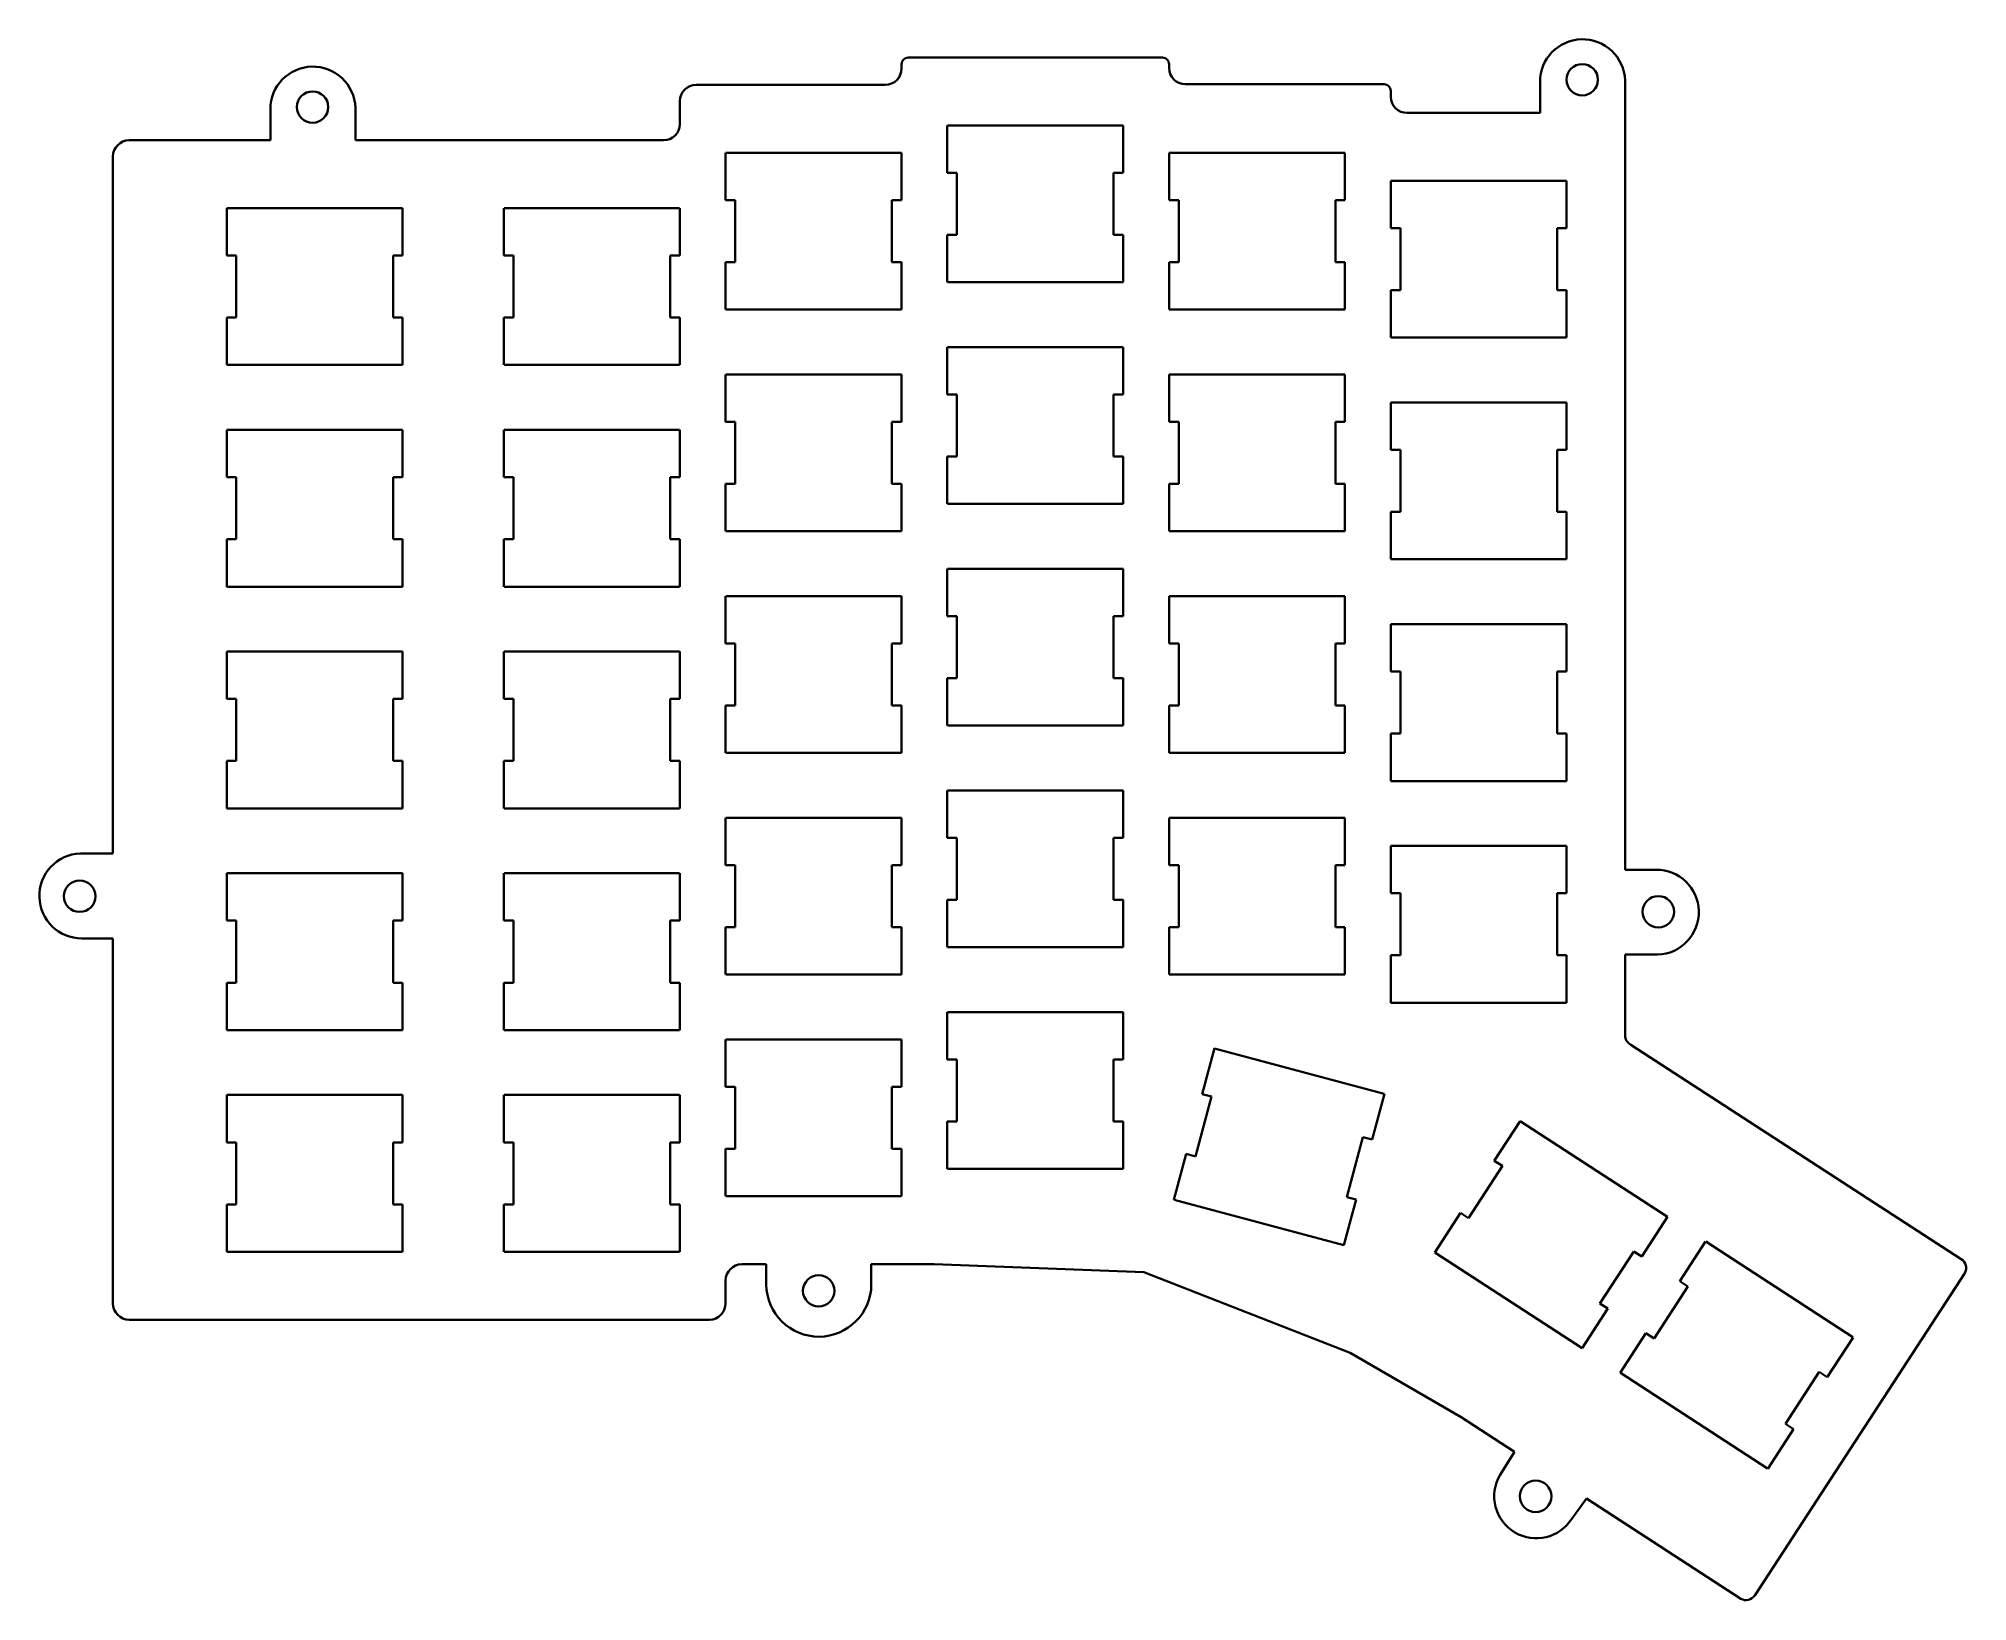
# Model space of a CAD drawing. Header units: inches. Extents: x 28 to 194, y -159 to -25.
import ezdxf

# ---------------------------------------------------------------- set-up
doc = ezdxf.new("R2010")
doc.units = ezdxf.units.IN
doc.header["$MEASUREMENT"] = 0
doc.layers.add('Layer 1', color=7, linetype='Continuous')

msp = doc.modelspace()

# ---------------------------------------------------------------- linework, layer by layer
at = {"layer": 'Layer 1', "color": 250, "lineweight": 35, "true_color": 0x231f20}
for points in [[(102.37, -27.33), (102.37, -27.71)], [(124.79, -26.76), (102.95, -26.76)], [(125.36, -27.33), (125.36, -27.65)], [(100.98, -29.11), (84.72, -29.11)], [(143.84, -29.05), (126.76, -29.05)], [(144.41, -29.62), (144.41, -30.13)], [(157.24, -28.85), (157.24, -31.52)], [(164.54, -28.73), (164.54, -31.52)], [(48.15, -31.2), (48.15, -33.87)], [(55.45, -31.08), (55.45, -33.87)], [(83.32, -30.51), (83.32, -32.48)], [(106.31, -32.6), (106.31, -36.67)], [(106.32, -32.6), (121.41, -32.6)], [(121.42, -32.6), (121.42, -36.67)], [(157.24, -31.52), (145.81, -31.52)], [(164.54, -31.52), (164.54, -96.55)], [(48.15, -33.87), (36.02, -33.87)], [(81.93, -33.87), (55.45, -33.87)], [(34.62, -95.15), (34.62, -35.27)], [(87.26, -34.95), (87.26, -39.02)], [(87.27, -34.95), (102.36, -34.95)], [(102.37, -34.95), (102.37, -39.02)], [(125.36, -34.95), (125.36, -39.02)], [(125.37, -34.95), (140.46, -34.95)], [(140.47, -34.95), (140.47, -39.02)], [(106.31, -36.67), (107.14, -36.67)], [(106.31, -36.67), (107.14, -36.67)], [(107.14, -36.67), (107.14, -42)], [(120.6, -36.67), (120.6, -42)], [(120.6, -36.67), (121.42, -36.67)], [(120.6, -36.67), (121.42, -36.67)], [(144.41, -37.36), (144.41, -41.43)], [(144.42, -37.36), (159.51, -37.36)], [(159.52, -37.36), (159.52, -41.43)], [(44.4, -39.71), (44.4, -43.78)], [(44.41, -39.71), (59.5, -39.71)], [(59.51, -39.71), (59.51, -43.78)], [(68.21, -39.71), (68.21, -43.78)], [(68.22, -39.71), (83.31, -39.71)], [(83.32, -39.71), (83.32, -43.78)], [(87.26, -39.02), (88.09, -39.02)], [(88.09, -39.02), (88.09, -44.35)], [(101.55, -39.02), (102.37, -39.02)], [(101.55, -39.02), (101.55, -44.35)], [(125.36, -39.02), (126.19, -39.02)], [(125.36, -39.02), (126.19, -39.02)], [(126.19, -39.02), (126.19, -44.35)], [(139.65, -39.02), (140.47, -39.02)], [(139.65, -39.02), (139.65, -44.35)], [(139.65, -39.02), (140.47, -39.02)], [(144.41, -41.43), (145.24, -41.43)], [(144.41, -41.43), (145.24, -41.43)], [(145.24, -41.43), (145.24, -46.76)], [(158.7, -41.43), (159.52, -41.43)], [(158.7, -41.43), (158.7, -46.76)], [(158.7, -41.43), (159.52, -41.43)], [(106.31, -42), (106.31, -46.06)], [(106.31, -42), (107.14, -42)], [(106.31, -42), (107.14, -42)], [(120.6, -42), (121.42, -42)], [(120.6, -42), (121.42, -42)], [(121.42, -42), (121.42, -46.06)], [(44.4, -43.78), (45.22, -43.78)], [(45.22, -43.78), (45.22, -49.11)], [(58.69, -43.78), (59.51, -43.78)], [(58.69, -43.78), (58.69, -49.11)], [(68.21, -43.78), (69.04, -43.78)], [(69.04, -43.78), (69.04, -49.11)], [(82.5, -43.78), (82.5, -49.11)], [(82.5, -43.78), (83.32, -43.78)], [(87.26, -44.35), (88.09, -44.35)], [(87.26, -44.35), (87.26, -48.41)], [(101.55, -44.35), (102.37, -44.35)], [(102.37, -44.35), (102.37, -48.41)], [(125.36, -44.35), (126.19, -44.35)], [(125.36, -44.35), (125.36, -48.41)], [(125.36, -44.35), (126.19, -44.35)], [(139.65, -44.35), (140.47, -44.35)], [(139.65, -44.35), (140.47, -44.35)], [(140.47, -44.35), (140.47, -48.41)], [(106.32, -46.06), (121.41, -46.06)], [(144.41, -46.76), (145.24, -46.76)], [(144.41, -46.76), (144.41, -50.83)], [(144.41, -46.76), (145.24, -46.76)], [(158.7, -46.76), (159.52, -46.76)], [(158.7, -46.76), (159.52, -46.76)], [(159.52, -46.76), (159.52, -50.83)], [(44.4, -49.11), (45.22, -49.11)], [(44.4, -49.11), (44.4, -53.18)], [(58.69, -49.11), (59.51, -49.11)], [(59.51, -49.11), (59.51, -53.18)], [(68.21, -49.11), (68.21, -53.18)], [(68.21, -49.11), (69.04, -49.11)], [(82.5, -49.11), (83.32, -49.11)], [(83.32, -49.11), (83.32, -53.18)], [(87.27, -48.41), (102.36, -48.41)], [(125.37, -48.41), (140.46, -48.41)], [(144.42, -50.83), (159.51, -50.83)], [(106.31, -51.65), (106.31, -55.72)], [(106.32, -51.65), (121.41, -51.65)], [(121.42, -51.65), (121.42, -55.72)], [(44.41, -53.18), (59.5, -53.18)], [(68.22, -53.18), (83.31, -53.18)], [(87.26, -54), (87.26, -58.07)], [(87.27, -54), (102.36, -54)], [(102.37, -54), (102.37, -58.07)], [(125.36, -54), (125.36, -58.07)], [(125.37, -54), (140.46, -54)], [(140.47, -54), (140.47, -58.07)], [(106.31, -55.72), (107.14, -55.72)], [(106.31, -55.72), (107.14, -55.72)], [(107.14, -55.72), (107.14, -61.05)], [(120.6, -55.72), (121.42, -55.72)], [(120.6, -55.72), (120.6, -61.05)], [(120.6, -55.72), (121.42, -55.72)], [(144.41, -56.41), (144.41, -60.48)], [(144.42, -56.41), (159.51, -56.41)], [(159.52, -56.41), (159.52, -60.48)], [(44.4, -58.76), (44.4, -62.83)], [(44.41, -58.76), (59.5, -58.76)], [(59.51, -58.76), (59.51, -62.83)], [(68.21, -58.76), (68.21, -62.83)], [(68.22, -58.76), (83.31, -58.76)], [(83.32, -58.76), (83.32, -62.83)], [(87.26, -58.07), (88.09, -58.07)], [(87.26, -58.07), (88.09, -58.07)], [(88.09, -58.07), (88.09, -63.4)], [(101.55, -58.07), (101.55, -63.4)], [(101.55, -58.07), (102.37, -58.07)], [(101.55, -58.07), (102.37, -58.07)], [(125.36, -58.07), (126.19, -58.07)], [(126.19, -58.07), (126.19, -63.4)], [(139.65, -58.07), (139.65, -63.4)], [(139.65, -58.07), (140.47, -58.07)], [(106.31, -61.05), (107.14, -61.05)], [(106.31, -61.05), (106.31, -65.11)], [(106.31, -61.05), (107.14, -61.05)], [(120.6, -61.05), (121.42, -61.05)], [(120.6, -61.05), (121.42, -61.05)], [(121.42, -61.05), (121.42, -65.11)], [(144.41, -60.48), (145.24, -60.48)], [(144.41, -60.48), (145.24, -60.48)], [(145.24, -60.48), (145.24, -65.81)], [(158.7, -60.48), (158.7, -65.81)], [(158.7, -60.48), (159.52, -60.48)], [(158.7, -60.48), (159.52, -60.48)], [(44.4, -62.83), (45.22, -62.83)], [(45.22, -62.83), (45.22, -68.16)], [(58.69, -62.83), (58.69, -68.16)], [(58.69, -62.83), (59.51, -62.83)], [(68.21, -62.83), (69.04, -62.83)], [(68.21, -62.83), (69.04, -62.83)], [(69.04, -62.83), (69.04, -68.16)], [(82.5, -62.83), (82.5, -68.16)], [(82.5, -62.83), (83.32, -62.83)], [(82.5, -62.83), (83.32, -62.83)], [(87.26, -63.4), (87.26, -67.46)], [(87.26, -63.4), (88.09, -63.4)], [(87.26, -63.4), (88.09, -63.4)], [(101.55, -63.4), (102.37, -63.4)], [(101.55, -63.4), (102.37, -63.4)], [(102.37, -63.4), (102.37, -67.46)], [(125.36, -63.4), (125.36, -67.46)], [(125.36, -63.4), (126.19, -63.4)], [(139.65, -63.4), (140.47, -63.4)], [(140.47, -63.4), (140.47, -67.46)], [(106.32, -65.11), (121.41, -65.11)], [(144.41, -65.81), (144.41, -69.88)], [(144.41, -65.81), (145.24, -65.81)], [(144.41, -65.81), (145.24, -65.81)], [(158.7, -65.81), (159.52, -65.81)], [(158.7, -65.81), (159.52, -65.81)], [(159.52, -65.81), (159.52, -69.88)], [(87.27, -67.46), (102.36, -67.46)], [(125.37, -67.46), (140.46, -67.46)], [(44.4, -68.16), (44.4, -72.23)], [(44.4, -68.16), (45.22, -68.16)], [(58.69, -68.16), (59.51, -68.16)], [(59.51, -68.16), (59.51, -72.23)], [(68.21, -68.16), (68.21, -72.23)], [(68.21, -68.16), (69.04, -68.16)], [(68.21, -68.16), (69.04, -68.16)], [(82.5, -68.16), (83.32, -68.16)], [(82.5, -68.16), (83.32, -68.16)], [(83.32, -68.16), (83.32, -72.23)], [(106.31, -70.7), (106.31, -74.77)], [(106.32, -70.7), (121.41, -70.7)], [(121.42, -70.7), (121.42, -74.77)], [(144.42, -69.88), (159.51, -69.88)], [(44.41, -72.23), (59.5, -72.23)], [(68.22, -72.23), (83.31, -72.23)], [(87.26, -73.05), (87.26, -77.12)], [(87.27, -73.05), (102.36, -73.05)], [(102.37, -73.05), (102.37, -77.12)], [(125.36, -73.05), (125.36, -77.12)], [(125.37, -73.05), (140.46, -73.05)], [(140.47, -73.05), (140.47, -77.12)], [(106.31, -74.77), (107.14, -74.77)], [(106.31, -74.77), (107.14, -74.77)], [(107.14, -74.77), (107.14, -80.1)], [(120.6, -74.77), (121.42, -74.77)], [(120.6, -74.77), (120.6, -80.1)], [(120.6, -74.77), (121.42, -74.77)], [(144.41, -75.46), (144.41, -79.53)], [(144.42, -75.46), (159.51, -75.46)], [(159.52, -75.46), (159.52, -79.53)], [(44.4, -77.81), (44.4, -81.88)], [(44.41, -77.81), (59.5, -77.81)], [(59.51, -77.81), (59.51, -81.88)], [(68.21, -77.81), (68.21, -81.88)], [(68.22, -77.81), (83.31, -77.81)], [(83.32, -77.81), (83.32, -81.88)], [(87.26, -77.12), (88.09, -77.12)], [(87.26, -77.12), (88.09, -77.12)], [(88.09, -77.12), (88.09, -82.45)], [(101.55, -77.12), (101.55, -82.45)], [(101.55, -77.12), (102.37, -77.12)], [(101.55, -77.12), (102.37, -77.12)], [(125.36, -77.12), (126.19, -77.12)], [(125.36, -77.12), (126.19, -77.12)], [(126.19, -77.12), (126.19, -82.45)], [(139.65, -77.12), (139.65, -82.45)], [(139.65, -77.12), (140.47, -77.12)], [(139.65, -77.12), (140.47, -77.12)], [(144.41, -79.53), (145.24, -79.53)], [(145.24, -79.53), (145.24, -84.86)], [(158.7, -79.53), (158.7, -84.86)], [(158.7, -79.53), (159.52, -79.53)], [(106.31, -80.1), (107.14, -80.1)], [(106.31, -80.1), (106.31, -84.16)], [(106.31, -80.1), (107.14, -80.1)], [(120.6, -80.1), (121.42, -80.1)], [(120.6, -80.1), (121.42, -80.1)], [(121.42, -80.1), (121.42, -84.16)], [(44.4, -81.88), (45.22, -81.88)], [(44.4, -81.88), (45.22, -81.88)], [(45.22, -81.88), (45.22, -87.21)], [(58.69, -81.88), (58.69, -87.21)], [(58.69, -81.88), (59.51, -81.88)], [(58.69, -81.88), (59.51, -81.88)], [(68.21, -81.88), (69.04, -81.88)], [(68.21, -81.88), (69.04, -81.88)], [(69.04, -81.88), (69.04, -87.21)], [(82.5, -81.88), (83.32, -81.88)], [(82.5, -81.88), (82.5, -87.21)], [(82.5, -81.88), (83.32, -81.88)], [(87.26, -82.45), (87.26, -86.51)], [(87.26, -82.45), (88.09, -82.45)], [(87.26, -82.45), (88.09, -82.45)], [(101.55, -82.45), (102.37, -82.45)], [(101.55, -82.45), (102.37, -82.45)], [(102.37, -82.45), (102.37, -86.51)], [(125.36, -82.45), (125.36, -86.51)], [(125.36, -82.45), (126.19, -82.45)], [(125.36, -82.45), (126.19, -82.45)], [(139.65, -82.45), (140.47, -82.45)], [(139.65, -82.45), (140.47, -82.45)], [(140.47, -82.45), (140.47, -86.51)], [(106.32, -84.16), (121.41, -84.16)], [(144.41, -84.86), (144.41, -88.93)], [(144.41, -84.86), (145.24, -84.86)], [(158.7, -84.86), (159.52, -84.86)], [(159.52, -84.86), (159.52, -88.93)], [(44.4, -87.21), (44.4, -91.28)], [(44.4, -87.21), (45.22, -87.21)], [(44.4, -87.21), (45.22, -87.21)], [(58.69, -87.21), (59.51, -87.21)], [(58.69, -87.21), (59.51, -87.21)], [(59.51, -87.21), (59.51, -91.28)], [(68.21, -87.21), (69.04, -87.21)], [(68.21, -87.21), (68.21, -91.28)], [(68.21, -87.21), (69.04, -87.21)], [(82.5, -87.21), (83.32, -87.21)], [(82.5, -87.21), (83.32, -87.21)], [(83.32, -87.21), (83.32, -91.28)], [(87.27, -86.51), (102.36, -86.51)], [(125.37, -86.51), (140.46, -86.51)], [(144.42, -88.93), (159.51, -88.93)], [(106.31, -89.75), (106.31, -93.82)], [(106.32, -89.75), (121.41, -89.75)], [(121.42, -89.75), (121.42, -93.82)], [(44.41, -91.28), (59.5, -91.28)], [(68.22, -91.28), (83.31, -91.28)], [(87.26, -92.1), (87.26, -96.17)], [(87.27, -92.1), (102.36, -92.1)], [(102.37, -92.1), (102.37, -96.17)], [(125.36, -92.1), (125.36, -96.17)], [(125.37, -92.1), (140.46, -92.1)], [(140.47, -92.1), (140.47, -96.17)], [(106.31, -93.82), (107.14, -93.82)], [(106.31, -93.82), (107.14, -93.82)], [(107.14, -93.82), (107.14, -99.15)], [(120.6, -93.82), (120.6, -99.15)], [(120.6, -93.82), (121.42, -93.82)], [(120.6, -93.82), (121.42, -93.82)], [(31.83, -95.15), (34.62, -95.15)], [(144.41, -94.51), (144.41, -98.58)], [(144.42, -94.51), (159.51, -94.51)], [(159.52, -94.51), (159.52, -98.58)], [(44.4, -96.86), (44.4, -100.93)], [(44.41, -96.86), (59.5, -96.86)], [(59.51, -96.86), (59.51, -100.93)], [(68.21, -96.86), (68.21, -100.93)], [(68.22, -96.86), (83.31, -96.86)], [(83.32, -96.86), (83.32, -100.93)], [(87.26, -96.17), (88.09, -96.17)], [(87.26, -96.17), (88.09, -96.17)], [(88.09, -96.17), (88.09, -101.5)], [(101.55, -96.17), (102.37, -96.17)], [(101.55, -96.17), (101.55, -101.5)], [(101.55, -96.17), (102.37, -96.17)], [(125.36, -96.17), (126.19, -96.17)], [(125.36, -96.17), (126.19, -96.17)], [(126.19, -96.17), (126.19, -101.5)], [(139.65, -96.17), (140.47, -96.17)], [(139.65, -96.17), (139.65, -101.5)], [(139.65, -96.17), (140.47, -96.17)], [(167.21, -96.55), (164.54, -96.55)], [(106.31, -99.15), (106.31, -103.21)], [(106.31, -99.15), (107.14, -99.15)], [(106.31, -99.15), (107.14, -99.15)], [(120.6, -99.15), (121.42, -99.15)], [(120.6, -99.15), (121.42, -99.15)], [(121.42, -99.15), (121.42, -103.21)], [(144.41, -98.58), (145.24, -98.58)], [(144.41, -98.58), (145.24, -98.58)], [(145.24, -98.58), (145.24, -103.91)], [(158.7, -98.58), (159.52, -98.58)], [(158.7, -98.58), (158.7, -103.91)], [(158.7, -98.58), (159.52, -98.58)], [(44.4, -100.93), (45.22, -100.93)], [(44.4, -100.93), (45.22, -100.93)], [(45.22, -100.93), (45.22, -106.26)], [(58.69, -100.93), (59.51, -100.93)], [(58.69, -100.93), (58.69, -106.26)], [(58.69, -100.93), (59.51, -100.93)], [(68.21, -100.93), (69.04, -100.93)], [(68.21, -100.93), (69.04, -100.93)], [(69.04, -100.93), (69.04, -106.26)], [(82.5, -100.93), (82.5, -106.26)], [(82.5, -100.93), (83.32, -100.93)], [(82.5, -100.93), (83.32, -100.93)], [(31.95, -102.45), (34.62, -102.45)], [(34.62, -102.45), (34.62, -133.82)], [(87.26, -101.5), (88.09, -101.5)], [(87.26, -101.5), (87.26, -105.56)], [(87.26, -101.5), (88.09, -101.5)], [(101.55, -101.5), (102.37, -101.5)], [(101.55, -101.5), (102.37, -101.5)], [(102.37, -101.5), (102.37, -105.56)], [(125.36, -101.5), (126.19, -101.5)], [(125.36, -101.5), (125.36, -105.56)], [(125.36, -101.5), (126.19, -101.5)], [(139.65, -101.5), (140.47, -101.5)], [(139.65, -101.5), (140.47, -101.5)], [(140.47, -101.5), (140.47, -105.56)], [(106.32, -103.21), (121.41, -103.21)], [(144.41, -103.91), (145.24, -103.91)], [(144.41, -103.91), (144.41, -107.98)], [(144.41, -103.91), (145.24, -103.91)], [(158.7, -103.91), (159.52, -103.91)], [(158.7, -103.91), (159.52, -103.91)], [(159.52, -103.91), (159.52, -107.98)], [(167.33, -103.85), (164.54, -103.85)], [(164.54, -103.85), (164.54, -110.76)], [(87.27, -105.56), (102.36, -105.56)], [(125.37, -105.56), (140.46, -105.56)], [(44.4, -106.26), (45.22, -106.26)], [(44.4, -106.26), (44.4, -110.33)], [(44.4, -106.26), (45.22, -106.26)], [(58.69, -106.26), (59.51, -106.26)], [(58.69, -106.26), (59.51, -106.26)], [(59.51, -106.26), (59.51, -110.33)], [(68.21, -106.26), (68.21, -110.33)], [(68.21, -106.26), (69.04, -106.26)], [(68.21, -106.26), (69.04, -106.26)], [(82.5, -106.26), (83.32, -106.26)], [(82.5, -106.26), (83.32, -106.26)], [(83.32, -106.26), (83.32, -110.33)], [(106.31, -108.8), (106.31, -112.87)], [(106.32, -108.8), (121.41, -108.8)], [(121.42, -108.8), (121.42, -112.87)], [(144.42, -107.98), (159.51, -107.98)], [(44.41, -110.33), (59.5, -110.33)], [(68.22, -110.33), (83.31, -110.33)], [(87.26, -111.15), (87.26, -115.22)], [(87.27, -111.15), (102.36, -111.15)], [(102.37, -111.15), (102.37, -115.22)], [(128.21, -115.83), (129.26, -111.9)], [(143.85, -115.81), (129.28, -111.91)], [(165.04, -111.6), (193.43, -130.01)], [(106.31, -112.87), (107.14, -112.87)], [(107.14, -112.87), (107.14, -118.2)], [(120.6, -112.87), (121.42, -112.87)], [(120.6, -112.87), (120.6, -118.2)], [(44.4, -115.91), (44.4, -119.98)], [(44.41, -115.91), (59.5, -115.91)], [(59.51, -115.91), (59.51, -119.98)], [(68.21, -115.91), (68.21, -119.98)], [(68.22, -115.91), (83.31, -115.91)], [(83.32, -115.91), (83.32, -119.98)], [(87.26, -115.22), (88.09, -115.22)], [(88.09, -115.22), (88.09, -120.55)], [(101.55, -115.22), (101.55, -120.55)], [(101.55, -115.22), (102.37, -115.22)], [(129.01, -116.04), (128.21, -115.83)], [(129.01, -116.04), (128.21, -115.83)], [(142.81, -119.74), (143.86, -115.81)], [(127.63, -121.19), (129.01, -116.04)], [(106.31, -118.2), (107.14, -118.2)], [(106.31, -118.2), (106.31, -122.26)], [(120.6, -118.2), (121.42, -118.2)], [(121.42, -118.2), (121.42, -122.26)], [(155.52, -118.15), (153.31, -121.56)], [(155.53, -118.16), (168.18, -126.38)], [(44.4, -119.98), (45.22, -119.98)], [(45.22, -119.98), (45.22, -125.31)], [(58.69, -119.98), (58.69, -125.31)], [(58.69, -119.98), (59.51, -119.98)], [(68.21, -119.98), (69.04, -119.98)], [(68.21, -119.98), (69.04, -119.98)], [(69.04, -119.98), (69.04, -125.31)], [(82.5, -119.98), (83.32, -119.98)], [(82.5, -119.98), (82.5, -125.31)], [(82.5, -119.98), (83.32, -119.98)], [(87.26, -120.55), (87.26, -124.61)], [(87.26, -120.55), (88.09, -120.55)], [(101.55, -120.55), (102.37, -120.55)], [(102.37, -120.55), (102.37, -124.61)], [(125.78, -124.91), (126.83, -120.98)], [(127.63, -121.19), (126.83, -120.98)], [(127.63, -121.19), (126.83, -120.98)], [(140.63, -124.68), (142.02, -119.53)], [(142.81, -119.74), (142.02, -119.53)], [(142.81, -119.74), (142.02, -119.53)], [(106.32, -122.26), (121.41, -122.26)], [(154, -122.01), (151.09, -126.49)], [(153.31, -121.56), (154, -122.01)], [(44.4, -125.31), (44.4, -129.38)], [(44.4, -125.31), (45.22, -125.31)], [(58.69, -125.31), (59.51, -125.31)], [(59.51, -125.31), (59.51, -129.38)], [(68.21, -125.31), (69.04, -125.31)], [(68.21, -125.31), (68.21, -129.38)], [(68.21, -125.31), (69.04, -125.31)], [(82.5, -125.31), (83.32, -125.31)], [(82.5, -125.31), (83.32, -125.31)], [(83.32, -125.31), (83.32, -129.38)], [(87.27, -124.61), (102.36, -124.61)], [(140.37, -128.81), (125.79, -124.91)], [(140.38, -128.82), (141.43, -124.89)], [(141.43, -124.89), (140.63, -124.68)], [(141.43, -124.89), (140.63, -124.68)], [(150.4, -126.04), (148.19, -129.44)], [(150.4, -126.04), (151.09, -126.49)], [(168.19, -126.39), (165.98, -129.8)], [(171.46, -128.5), (169.24, -131.91)], [(171.47, -128.51), (184.12, -136.73)], [(44.41, -129.38), (59.5, -129.38)], [(68.22, -129.38), (83.31, -129.38)], [(90.75, -130.46), (88.66, -130.46)], [(90.75, -132.19), (90.75, -130.46)], [(99.78, -132.19), (99.78, -130.46)], [(105.17, -130.46), (99.78, -130.46)], [(105.17, -130.46), (123.2, -131.15)], [(148.2, -129.45), (160.85, -137.67)], [(165.29, -129.35), (162.38, -133.82)], [(165.29, -129.35), (165.98, -129.8)], [(87.26, -133.82), (87.26, -131.85)], [(123.2, -131.15), (140.92, -138.08)], [(169.94, -132.36), (167.03, -136.84)], [(169.24, -131.91), (169.94, -132.36)], [(193.73, -131.21), (175.68, -158.91)], [(162.38, -133.82), (163.07, -134.27)], [(85.86, -135.22), (36.02, -135.22)], [(163.07, -134.27), (160.86, -137.68)], [(166.34, -136.39), (164.13, -139.79)], [(166.34, -136.39), (167.03, -136.84)], [(184.13, -136.74), (181.92, -140.15)], [(140.92, -138.08), (150.46, -143.59)], [(164.14, -139.8), (176.79, -148.02)], [(181.23, -139.7), (178.32, -144.17)], [(181.23, -139.7), (181.92, -140.15)], [(155.04, -146.58), (150.46, -143.59)], [(178.32, -144.17), (179.01, -144.62)], [(179.01, -144.62), (176.8, -148.03)], [(155.04, -146.58), (153.81, -148.55)], [(161.24, -150.58), (159.96, -152.33)], [(161.24, -150.58), (174.48, -159.21)]]:
    msp.add_lwpolyline(points, dxfattribs=at)
for points, knots in [([(164.54, -28.73), (164.48, -26.71), (162.8, -25.13), (160.78, -25.19), (158.8, -25.25), (157.23, -26.88), (157.24, -28.85)], [0, 0, 0, 0, 1, 1, 1, 2, 2, 2, 2]), ([(55.45, -31.08), (55.39, -29.06), (53.7, -27.48), (51.69, -27.54), (49.71, -27.6), (48.14, -29.23), (48.15, -31.2)], [0, 0, 0, 0, 1, 1, 1, 2, 2, 2, 2]), ([(100.98, -29.11), (101.75, -29.11), (102.38, -28.49), (102.38, -27.71), (102.38, -27.71), (102.38, -27.71), (102.38, -27.71)], [0, 0, 0, 0, 1, 1, 1, 2, 2, 2, 2]), ([(102.95, -26.76), (102.63, -26.76), (102.38, -27.02), (102.38, -27.33), (102.38, -27.33), (102.38, -27.33), (102.38, -27.33)], [0, 0, 0, 0, 1, 1, 1, 2, 2, 2, 2]), ([(125.36, -27.33), (125.36, -27.02), (125.11, -26.76), (124.79, -26.76), (124.79, -26.76), (124.79, -26.76), (124.79, -26.76)], [0, 0, 0, 0, 1, 1, 1, 2, 2, 2, 2]), ([(125.36, -27.65), (125.36, -28.42), (125.99, -29.05), (126.76, -29.05), (126.76, -29.05), (126.76, -29.05), (126.76, -29.05)], [0, 0, 0, 0, 1, 1, 1, 2, 2, 2, 2]), ([(160.86, -27.32), (161.6, -27.32), (162.21, -27.92), (162.21, -28.67), (162.21, -29.41), (161.6, -30.02), (160.86, -30.02), (160.11, -30.02), (159.51, -29.41), (159.51, -28.67), (159.51, -27.92), (160.11, -27.32), (160.86, -27.32)], [0, 0, 0, 0, 1, 1, 1, 2, 2, 2, 3, 3, 3, 4, 4, 4, 4]), ([(51.77, -29.67), (52.51, -29.67), (53.12, -30.27), (53.12, -31.02), (53.12, -31.76), (52.51, -32.37), (51.77, -32.37), (51.02, -32.37), (50.42, -31.76), (50.42, -31.02), (50.42, -30.27), (51.02, -29.67), (51.77, -29.67)], [0, 0, 0, 0, 1, 1, 1, 2, 2, 2, 3, 3, 3, 4, 4, 4, 4]), ([(84.72, -29.11), (83.95, -29.11), (83.33, -29.74), (83.33, -30.51), (83.33, -30.51), (83.33, -30.51), (83.33, -30.51)], [0, 0, 0, 0, 1, 1, 1, 2, 2, 2, 2]), ([(31.83, -95.15), (29.81, -95.22), (28.23, -96.91), (28.3, -98.92), (28.36, -100.89), (29.98, -102.46), (31.95, -102.45)], [0, 0, 0, 0, 1, 1, 1, 2, 2, 2, 2]), ([(31.76, -97.48), (32.51, -97.48), (33.11, -98.09), (33.11, -98.83), (33.11, -99.58), (32.51, -100.18), (31.76, -100.18), (31.02, -100.18), (30.41, -99.58), (30.41, -98.83), (30.41, -98.09), (31.02, -97.48), (31.76, -97.48)], [0, 0, 0, 0, 1, 1, 1, 2, 2, 2, 3, 3, 3, 4, 4, 4, 4]), ([(167.34, -103.85), (169.35, -103.79), (170.94, -102.1), (170.88, -100.09), (170.81, -98.11), (169.19, -96.54), (167.21, -96.55)], [0, 0, 0, 0, 1, 1, 1, 2, 2, 2, 2]), ([(167.4, -98.82), (168.15, -98.82), (168.75, -99.42), (168.75, -100.17), (168.75, -100.91), (168.15, -101.52), (167.4, -101.52), (166.65, -101.52), (166.05, -100.91), (166.05, -100.17), (166.05, -99.42), (166.65, -98.82), (167.4, -98.82)], [0, 0, 0, 0, 1, 1, 1, 2, 2, 2, 3, 3, 3, 4, 4, 4, 4]), ([(90.75, -132.19), (90.77, -134.68), (92.8, -136.69), (95.3, -136.68), (97.77, -136.66), (99.77, -134.66), (99.78, -132.19)], [0, 0, 0, 0, 1, 1, 1, 2, 2, 2, 2]), ([(95.26, -131.39), (96.01, -131.39), (96.61, -132), (96.61, -132.74), (96.61, -133.49), (96.01, -134.09), (95.26, -134.09), (94.52, -134.09), (93.91, -133.49), (93.91, -132.74), (93.91, -132), (94.52, -131.39), (95.26, -131.39)], [0, 0, 0, 0, 1, 1, 1, 2, 2, 2, 3, 3, 3, 4, 4, 4, 4]), ([(34.62, -133.82), (34.62, -134.59), (35.25, -135.22), (36.02, -135.22), (36.02, -135.22), (36.02, -135.22), (36.02, -135.22)], [0, 0, 0, 0, 1, 1, 1, 2, 2, 2, 2]), ([(85.87, -135.22), (86.64, -135.22), (87.26, -134.59), (87.26, -133.82), (87.26, -133.82), (87.26, -133.82), (87.26, -133.82)], [0, 0, 0, 0, 1, 1, 1, 2, 2, 2, 2]), ([(153.81, -148.55), (152.79, -150.27), (153.36, -152.49), (155.08, -153.5), (156.75, -154.49), (158.92, -153.98), (159.96, -152.33)], [0, 0, 0, 0, 1, 1, 1, 2, 2, 2, 2]), ([(156.86, -149.05), (157.6, -149.05), (158.21, -149.65), (158.21, -150.4), (158.21, -151.14), (157.6, -151.75), (156.86, -151.75), (156.11, -151.75), (155.51, -151.14), (155.51, -150.4), (155.51, -149.65), (156.11, -149.05), (156.86, -149.05)], [0, 0, 0, 0, 1, 1, 1, 2, 2, 2, 3, 3, 3, 4, 4, 4, 4])]:
    msp.add_open_spline(points, degree=3, knots=knots, dxfattribs=at)
for points in [[(144.41, -29.62), (144.41, -29.3), (144.16, -29.05), (143.84, -29.05)], [(144.41, -30.13), (144.41, -30.9), (145.04, -31.52), (145.81, -31.52)], [(81.93, -33.87), (82.7, -33.87), (83.33, -33.25), (83.33, -32.48)], [(36.02, -33.87), (35.25, -33.87), (34.62, -34.5), (34.62, -35.27)], [(164.54, -110.76), (164.54, -111.11), (164.73, -111.43), (165.04, -111.6)], [(88.66, -130.46), (87.89, -130.46), (87.26, -131.08), (87.26, -131.85)], [(193.74, -131.21), (193.96, -130.79), (193.83, -130.27), (193.43, -130.01)], [(174.49, -159.21), (174.9, -159.43), (175.42, -159.3), (175.68, -158.91)]]:
    msp.add_open_spline(points, degree=3, dxfattribs=at)

doc.saveas('drawing.dxf')
